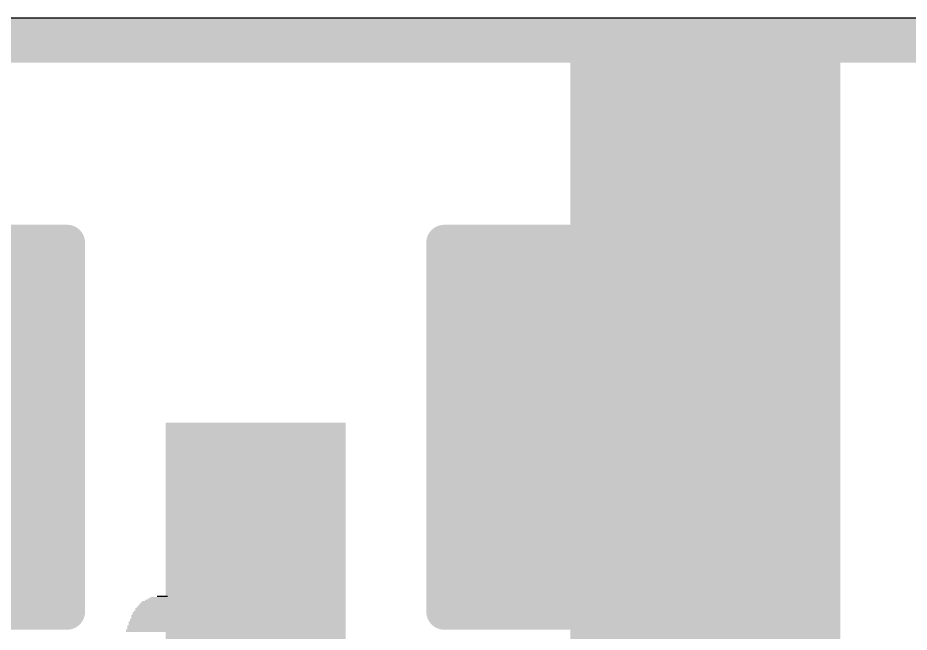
# Model space of a CAD drawing. Extents: x -0.3 to 32, y -0.4 to 44.5.
# Drawn here: x 15.42 to 20.46, y 40.98 to 44.45 of the extents above; entities that cross this region are included whole.
import ezdxf

# ---------------------------------------------------------------- set-up
doc = ezdxf.new("R2010")
doc.units = 0
for name, color, linetype in [('1', 14, 'CONTINUOUS'), ('16', 174, 'CONTINUOUS'), ('20', 178, 'CONTINUOUS'), ('22', 6, 'CONTINUOUS')]:
    doc.layers.add(name, color=color, linetype=linetype)

# ---------------------------------------------------------------- blocks, each defined once
blk = doc.blocks.new('RECT')
blk.add_solid([(-0.5, -0.5), (0.5, -0.5), (-0.5, 0.5), (0.5, 0.5)])

msp = doc.modelspace()

# ---------------------------------------------------------------- linework, layer by layer
at = {"layer": '1'}
for points, const_width in [([(31.877, 44.323), (0, 44.323)], 0.254), ([(13.589, 43.18), (15.6988, 43.18)], 0.2032), ([(15.3416, 43.18), (15.3416, 41.0972)], 0.2032), ([(15.5448, 43.18), (15.5448, 41.0972)], 0.2032), ([(15.6988, 43.18), (15.6988, 41.0972)], 0.2032), ([(17.8292, 43.18), (19.939, 43.18)], 0.2032), ([(17.8292, 41.0972), (17.8292, 43.18)], 0.2032), ([(17.9832, 43.18), (17.9832, 41.0972)], 0.2032), ([(18.1864, 43.18), (18.1864, 41.0972)], 0.2032), ([(18.3896, 43.18), (18.3896, 41.0972)], 0.2032), ([(18.5928, 43.18), (18.5928, 41.0972)], 0.2032), ([(18.796, 43.18), (18.796, 41.0972)], 0.2032), ([(18.9992, 43.18), (18.9992, 41.0972)], 0.2032), ([(19.2024, 43.18), (19.2024, 41.0972)], 0.2032), ([(19.4056, 43.18), (19.4056, 41.0972)], 0.2032), ([(19.6088, 43.18), (19.6088, 41.0972)], 0.2032), ([(19.812, 43.18), (19.812, 41.0972)], 0.2032), ([(19.939, 43.18), (19.939, 41.0972)], 0.2032), ([(16.764, 41.148), (16.769, 41.143)], 0.254), ([(16.769, 41.143), (16.769, 40.513)], 0.254), ([(15.6988, 41.0972), (13.589, 41.0972)], 0.2032), ([(19.939, 41.0972), (17.8292, 41.0972)], 0.2032), ([(16.769, 39.681), (16.76, 39.69)], 2.7), ([(16.769, 39.37), (16.769, 39.681)], 2.7)]:
    msp.add_lwpolyline(points, dxfattribs=dict(at, const_width=const_width))
for points, const_width in [([(15.3924, 43.18, 1), (15.2908, 43.18)], 0.1016), ([(15.5956, 43.18, 1), (15.494, 43.18)], 0.1016), ([(15.7496, 43.18, 1), (15.648, 43.18)], 0.1016), ([(15.6988, 43.1292, 1), (15.6988, 43.2308)], 0.1016), ([(17.8292, 43.2308, 1), (17.8292, 43.1292)], 0.1016), ([(17.88, 43.18, 1), (17.7784, 43.18)], 0.1016), ([(18.034, 43.18, 1), (17.9324, 43.18)], 0.1016), ([(18.2372, 43.18, 1), (18.1356, 43.18)], 0.1016), ([(18.4404, 43.18, 1), (18.3388, 43.18)], 0.1016), ([(18.6436, 43.18, 1), (18.542, 43.18)], 0.1016), ([(18.8468, 43.18, 1), (18.7452, 43.18)], 0.1016), ([(19.05, 43.18, 1), (18.9484, 43.18)], 0.1016), ([(19.2532, 43.18, 1), (19.1516, 43.18)], 0.1016), ([(19.4564, 43.18, 1), (19.3548, 43.18)], 0.1016), ([(19.6596, 43.18, 1), (19.558, 43.18)], 0.1016), ([(19.8628, 43.18, 1), (19.7612, 43.18)], 0.1016), ([(19.9898, 43.18, 1), (19.8882, 43.18)], 0.1016), ([(19.939, 43.1292, 1), (19.939, 43.2308)], 0.1016), ([(16.8089, 41.1929, 1), (16.7191, 41.1031)], 0.127), ([(16.8325, 41.143, 1), (16.7055, 41.143)], 0.127), ([(16.7241, 41.0981, 1), (16.8139, 41.1879)], 0.127), ([(15.6988, 41.0464, 1), (15.6988, 41.148)], 0.1016), ([(17.8292, 41.148, 1), (17.8292, 41.0464)], 0.1016), ([(19.939, 41.0464, 1), (19.939, 41.148)], 0.1016), ([(15.2908, 41.0972, 1), (15.3924, 41.0972)], 0.1016), ([(15.494, 41.0972, 1), (15.5956, 41.0972)], 0.1016), ([(15.648, 41.0972, 1), (15.7496, 41.0972)], 0.1016), ([(17.7784, 41.0972, 1), (17.88, 41.0972)], 0.1016), ([(17.9324, 41.0972, 1), (18.034, 41.0972)], 0.1016), ([(18.1356, 41.0972, 1), (18.2372, 41.0972)], 0.1016), ([(18.3388, 41.0972, 1), (18.4404, 41.0972)], 0.1016), ([(18.542, 41.0972, 1), (18.6436, 41.0972)], 0.1016), ([(18.7452, 41.0972, 1), (18.8468, 41.0972)], 0.1016), ([(18.9484, 41.0972, 1), (19.05, 41.0972)], 0.1016), ([(19.1516, 41.0972, 1), (19.2532, 41.0972)], 0.1016), ([(19.3548, 41.0972, 1), (19.4564, 41.0972)], 0.1016), ([(19.558, 41.0972, 1), (19.6596, 41.0972)], 0.1016), ([(19.7612, 41.0972, 1), (19.8628, 41.0972)], 0.1016), ([(19.8882, 41.0972, 1), (19.9898, 41.0972)], 0.1016), ([(17.2373, 40.1673, 1), (16.2827, 39.2127)], 1.35), ([(17.444, 39.681, 1), (16.094, 39.681)], 1.35)]:
    msp.add_lwpolyline(points, format="xyb", dxfattribs=dict(at, const_width=const_width))
at = {"layer": '16', "const_width": 0.254}
msp.add_lwpolyline([(31.877, 44.323), (0, 44.323)], dxfattribs=at)
at = {"layer": '20'}
msp.add_line((2.54, 44.45), (29.21, 44.45), dxfattribs=at)

# ---------------------------------------------------------------- block references
at = {"layer": '1'}
for p, xscale, yscale in [((19.304, 42.164), 1.524, 4.064), ((16.764, 41.148), 1.016, 2.032)]:
    msp.add_blockref('RECT', p, dxfattribs=dict(at, xscale=xscale, yscale=yscale))
at = {"layer": '16', "xscale": 1.524, "yscale": 4.064}
msp.add_blockref('RECT', (19.304, 42.164), dxfattribs=at)
at = {"layer": '22', "rotation": 180}
for p, xscale, yscale in [((16.237, 41.1836), 0.0609, 0.0076), ((16.2294, 41.1302), 0.2591, 0.0076), ((16.2293, 41.1379), 0.2438, 0.0077), ((16.2293, 41.1455), 0.2286, 0.0076), ((16.2255, 41.1531), 0.2058, 0.0076), ((16.2294, 41.1607), 0.1829, 0.0076), ((16.2293, 41.1683), 0.1524, 0.0076), ((16.2294, 41.176), 0.1219, 0.0077), ((16.2293, 41.0921), 0.32, 0.0076), ((16.2332, 41.0845), 0.3277, 0.0076), ((16.2293, 41.0998), 0.3048, 0.0077), ((16.2293, 41.115), 0.2896, 0.0076), ((16.2293, 41.1074), 0.2896, 0.0076), ((16.2294, 41.1226), 0.2743, 0.0076), ((16.2369, 41.0388), 0.381, 0.0076), ((16.2408, 41.0312), 0.3887, 0.0076), ((16.237, 41.054), 0.3657, 0.0076), ((16.2408, 41.0464), 0.3733, 0.0076), ((16.2332, 41.0769), 0.3429, 0.0076), ((16.2332, 41.0693), 0.3429, 0.0076), ((16.237, 41.0617), 0.3505, 0.0077), ((16.2484, 40.9931), 0.4343, 0.0076), ((16.2484, 40.9855), 0.4343, 0.0077), ((16.2408, 41.0159), 0.4039, 0.0076), ((16.2446, 41.0083), 0.4115, 0.0076), ((16.2484, 41.0007), 0.4191, 0.0076), ((16.2446, 41.0236), 0.3963, 0.0077)]:
    msp.add_blockref('RECT', p, dxfattribs=dict(at, xscale=xscale, yscale=yscale))

doc.saveas('drawing.dxf')
